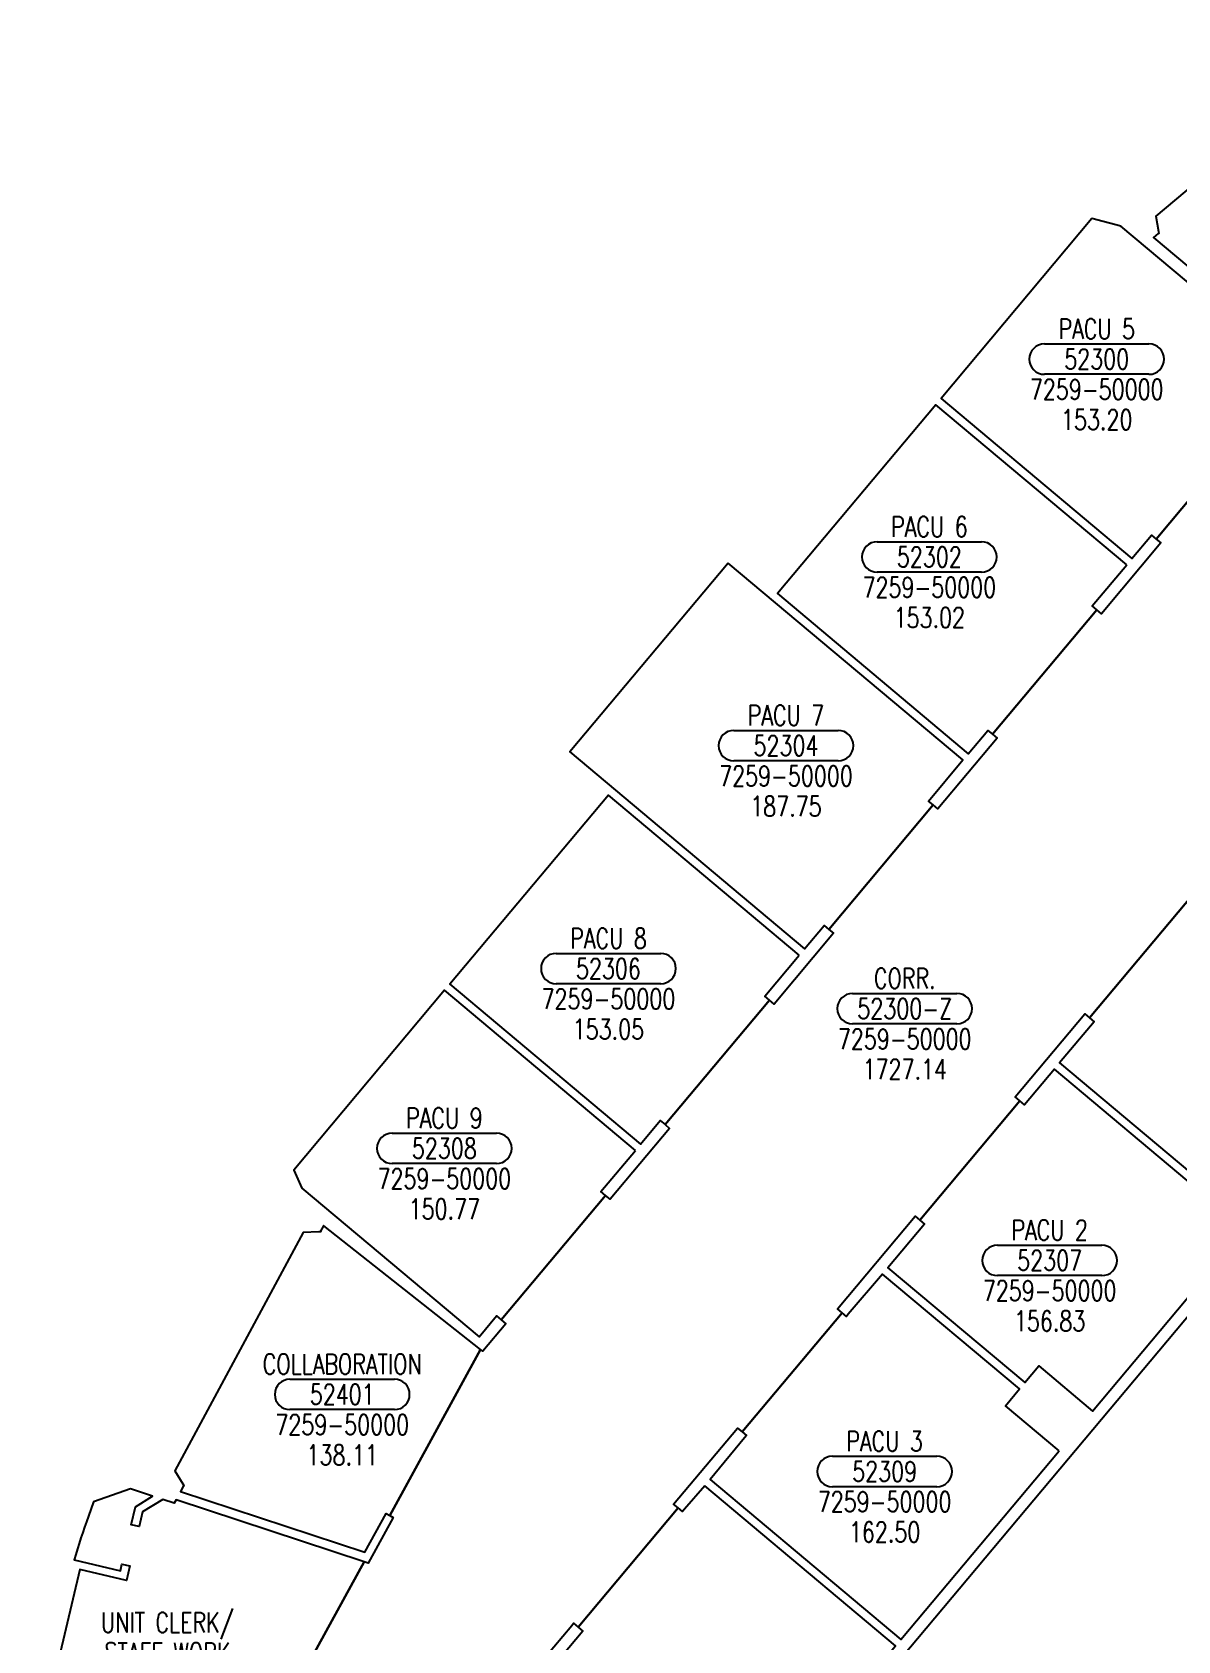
# Model space of a CAD drawing. Extents: x -1769 to 1590, y 4912 to 7368.
# Drawn here: x -1766 to -1085, y 5741 to 6697 of the extents above; entities that cross this region are included whole.
import ezdxf
from ezdxf.enums import TextEntityAlignment as Align

# ---------------------------------------------------------------- set-up
doc = ezdxf.new("R2010")
doc.units = 0
doc.header["$LTSCALE"] = 48
doc.header["$MEASUREMENT"] = 0
doc.layers.get('0').update_dxf_attribs({"linetype": 'CONTINUOUS'})
for name, color, linetype in [('AREA', 3, 'CONTINUOUS'), ('AREA2', 1, 'CONTINUOUS'), ('COSTC', 6, 'CONTINUOUS'), ('PLINE2', 5, 'CONTINUOUS'), ('ROOMNA', 4, 'CONTINUOUS'), ('ROOMNO', 4, 'CONTINUOUS'), ('ROOMOV', 4, 'CONTINUOUS')]:
    doc.layers.add(name, color=color, linetype=linetype)
doc.styles.get("Standard").update_dxf_attribs({"font": 'simplex.shx', "width": 0.75, "height": 12})

# ---------------------------------------------------------------- blocks, each defined once
blk = doc.blocks.new('ROOM')
at = {"layer": 'ROOMOV'}
for p, q in [((-31.04, 9.04), (31.04, 9.04)), ((31.04, -9.04), (-31.04, -9.04))]:
    blk.add_line(p, q, dxfattribs=at)
for centre, start, end in [((-31.04, 0), 90, 270), ((31.04, 0), 270, 90)]:
    blk.add_arc(centre, 9.04, start, end, dxfattribs=at)
at = {"width": 0.75, "flags": 1}
for tag, p in [('FLFIN', (-60, -36)), ('ICRA', (60, -36)), ('FLTYPE', (-60, -48)), ('USER1', (60, -48)), ('FLCOND', (-60, -60)), ('USER2', (60, -60)), ('WLFIN', (-60, -72)), ('SITE', (-24, -72)), ('UCODE', (24, -72)), ('USER3', (60, -72)), ('WLTYPE', (-60, -84)), ('BLDG', (-24, -84)), ('UDESC', (24, -84)), ('USER4', (60, -84)), ('WLCOND', (-60, -96)), ('FLR', (-24, -96)), ('FCODE', (24, -96)), ('USER5', (60, -96)), ('CLFIN', (-60, -108)), ('COSTCD', (-24, -108)), ('FDESC', (24, -108)), ('USER6', (60, -108)), ('CLTYPE', (-60, -120)), ('DEPTD', (-24, -120)), ('DIVISION', (24, -120)), ('USER7', (60, -120)), ('CLCOND', (-60, -132)), ('RDES', (-24, -132)), ('CONTACT', (24, -132)), ('USER8', (60, -132)), ('CLHT', (-60, -144)), ('CHDATE', (-24, -144)), ('OCCUP', (24, -144)), ('BLOCK', (60, -144)), ('BASE', (-60, -156)), ('CBACK', (-24, -156)), ('PRCONTACT', (24, -156)), ('BLOCK2', (60, -156))]:
    blk.add_attdef(tag, text='', height=6, dxfattribs=at).set_placement(p, align=Align.MIDDLE_CENTER)
at = {"layer": 'AREA', "width": 0.75}
blk.add_attdef('AREA', text='', height=12, dxfattribs=at).set_placement((0, -36), align=Align.MIDDLE_CENTER)
at = {"layer": 'AREA2', "width": 0.75}
blk.add_attdef('AREA2', text='', height=12, dxfattribs=at).set_placement((0, -36), align=Align.MIDDLE_CENTER)
at = {"layer": 'COSTC', "width": 0.75}
blk.add_attdef('COSTC', text='', height=12, dxfattribs=at).set_placement((0, -18), align=Align.MIDDLE_CENTER)
at = {"layer": 'ROOMNA', "width": 0.75}
for tag, p in [('RMNAA', (0, 54)), ('RMNAB', (0, 36)), ('RMNAC', (0, 18))]:
    blk.add_attdef(tag, text='', height=12, dxfattribs=at).set_placement(p, align=Align.MIDDLE_CENTER)
at = {"layer": 'ROOMNO', "width": 0.75}
blk.add_attdef('RMNU', text='', height=12, dxfattribs=at).set_placement((0, 0), align=Align.MIDDLE_CENTER)

msp = doc.modelspace()

# ---------------------------------------------------------------- linework, layer by layer
at = {"layer": 'PLINE2', "color": 6}
for points in [[(-896.68, 6594.41), (-955.43, 6696.16), (-955.58, 6696.34), (-958.35, 6694.01), (-958.3, 6693.94), (-958.58, 6693.7), (-959.52, 6694.04), (-968.22, 6697.21), (-1098.58, 6587.82), (-1096.98, 6578.73), (-1096.76, 6577.48), (-1096.9, 6577.64), (-1097.09, 6577.48), (-1097.15, 6577.55), (-1099.92, 6575.22), (-1099.77, 6575.04), (-1011.66, 6501.11), (-973.57, 6533.08), (-972, 6531.21)], [(-1018.19, 6497.12), (-1119.35, 6582.01), (-1136.48, 6586.4), (-1226.14, 6479.54), (-1112.73, 6384.46), (-1101.08, 6398.34), (-1098.3, 6396.01), (-1036.27, 6469.93), (-1039.05, 6472.26)], [(-1115.86, 6380.72), (-1229.27, 6475.8), (-1323.43, 6363.59), (-1210.06, 6268.46), (-1198.42, 6282.33), (-1195.64, 6280), (-1133.61, 6353.93), (-1136.39, 6356.26)], [(-1352.69, 6381.77), (-1446.89, 6269.51), (-1307.39, 6152.46), (-1295.71, 6166.38), (-1292.94, 6164.05), (-1230.91, 6237.97), (-1233.68, 6240.3), (-1213.19, 6264.72)], [(-1310.53, 6148.73), (-1423.9, 6243.86), (-1518.1, 6131.6), (-1404.72, 6036.47), (-1393.02, 6050.41), (-1390.24, 6048.08), (-1328.21, 6122.01), (-1330.99, 6124.34)], [(-929.4, 6105.5), (-933.2, 6112.09), (-1050.3, 6210.34), (-1073.2, 6183.05), (-1075.97, 6185.38), (-1138, 6111.46), (-1135.22, 6109.13), (-1155.71, 6084.71), (-1033.15, 5981.86)], [(-1407.86, 6032.73), (-1521.23, 6127.86), (-1610.85, 6021.07), (-1605.98, 6010.32), (-1500.75, 5922.03), (-1490.38, 5934.39), (-1487.6, 5932.06), (-1425.57, 6005.98), (-1428.35, 6008.31)], [(-1045.47, 5985.84), (-1158.85, 6080.98), (-1176.6, 6059.81), (-1179.38, 6062.14), (-1238.84, 5991.29), (-1236.06, 5988.96), (-1257.84, 5963), (-1176.47, 5894.73), (-1168.11, 5904.69), (-1136.11, 5877.83)], [(-1499.9, 5914.35), (-1593, 5987.85), (-1593.17, 5987.94), (-1594.88, 5984.75), (-1594.81, 5984.71), (-1594.98, 5984.38), (-1595.98, 5984.34), (-1605.28, 5983.98), (-1681.48, 5842.4), (-1676.71, 5834.54), (-1676.14, 5833.59), (-1676.32, 5833.26), (-1676.39, 5833.31), (-1678.11, 5830.11), (-1568.61, 5793.92), (-1556, 5816.95), (-1553.86, 5815.78)], [(-1155.95, 5854.18), (-1187.96, 5881.03), (-1179.6, 5890.99), (-1260.97, 5959.27), (-1281.3, 5935.43), (-1282.42, 5934.09), (-1285.01, 5936.26), (-1344.47, 5865.4), (-1341.88, 5863.23), (-1343.01, 5861.89), (-1363.46, 5837.12), (-1250.09, 5741.99)], [(-1366.6, 5833.39), (-1378.63, 5819.44), (-1379.76, 5818.1), (-1382.34, 5820.27), (-1441.8, 5749.41), (-1439.02, 5747.08), (-1460.8, 5721.13), (-1362.07, 5638.29), (-1347.42, 5626), (-1253.23, 5738.26)]]:
    msp.add_lwpolyline(points, close=True, dxfattribs=at)
for points in [[(-1036.27, 6469.93), (-1098.3, 6396.01), (-1095.52, 6393.68), (-1130.83, 6351.6), (-1133.61, 6353.93), (-1195.64, 6280), (-1192.86, 6277.67), (-1228.13, 6235.64), (-1230.91, 6237.97), (-1292.94, 6164.05), (-1290.16, 6161.72), (-1325.44, 6119.68), (-1328.21, 6122.01), (-1390.24, 6048.08), (-1387.47, 6045.75), (-1422.79, 6003.65), (-1425.57, 6005.98), (-1487.6, 5932.06), (-1484.82, 5929.73), (-1498.59, 5913.32), (-1499.9, 5914.35), (-1553.86, 5815.78), (-1551.72, 5814.61), (-1566.59, 5787.46), (-1568.94, 5788.23), (-1604.01, 5724.17)], [(-1472.3, 5718.7), (-1445.7, 5750.4), (-1444.58, 5751.74), (-1441.8, 5749.41), (-1382.34, 5820.27), (-1385.12, 5822.6), (-1347.24, 5867.73), (-1344.47, 5865.4), (-1285.01, 5936.26), (-1287.79, 5938.59), (-1241.62, 5993.62), (-1238.84, 5991.29), (-1179.38, 6062.14), (-1182.16, 6064.47), (-1140.78, 6113.79), (-1138, 6111.46), (-1075.97, 6185.38)]]:
    msp.add_lwpolyline(points, dxfattribs=at)
msp.add_lwpolyline([(-1076.85, 5464.13, -0.164728), (-912.37, 5743.41), (-993.19, 5883.4), (-981.06, 5890.4), (-986.25, 5899.39), (-974.19, 5906.35), (-971.91, 5907.67), (-996.54, 5950.32), (-998.81, 5949.01), (-1010.88, 5942.04), (-1031.31, 5977.44), (-1059.9, 5943.37), (-1066.8, 5949.15), (-1323.75, 5642.93)], format="xyb", dxfattribs=at)
msp.add_lwpolyline([(-1568.94, 5788.23), (-1680.68, 5825.17), (-1681.85, 5823), (-1688.73, 5825.27), (-1700.67, 5817.9), (-1702.73, 5809.16), (-1707.47, 5810.27), (-1704.96, 5820.99), (-1694.77, 5827.27), (-1707.98, 5831.64), (-1729.87, 5823.93), (-1732.91, 5815.29), (-1732.91, 5815.29, 0.010018), (-1741.47, 5789.44), (-1713.91, 5782.92), (-1712.97, 5786.91), (-1708.22, 5785.79), (-1710.28, 5777.05), (-1737.94, 5783.6), (-1766.33, 5663.68), (-1611.45, 5627.01), (-1604.01, 5724.17)], format="xyb", close=True, dxfattribs=at)

# ---------------------------------------------------------------- block references
at = {"layer": 'ROOMNO'}
ref = msp.add_blockref('ROOM', (-1133.66, 6502.93), dxfattribs=at)
ref.add_attrib('RMNU', '52300', dxfattribs={"height": 12, "width": 0.75}).set_placement((-1133.66, 6502.93), align=Align.MIDDLE_CENTER)
ref.add_attrib('RMNAC', 'PACU 5', dxfattribs={"layer": 'ROOMNA', "height": 12, "width": 0.75}).set_placement((-1133.66, 6520.93), align=Align.MIDDLE_CENTER)
ref.add_attrib('COSTC', '7259-50000', dxfattribs={"layer": 'COSTC', "height": 12, "width": 0.75}).set_placement((-1133.66, 6484.93), align=Align.MIDDLE_CENTER)
ref.add_attrib('AREA2', '153.20', dxfattribs={"layer": 'AREA2', "height": 12, "width": 0.75}).set_placement((-1133.66, 6466.93), align=Align.MIDDLE_CENTER)
ref = msp.add_blockref('ROOM', (-1233.15, 6385.36), dxfattribs=at)
ref.add_attrib('RMNU', '52302', dxfattribs={"height": 12, "width": 0.75}).set_placement((-1233.15, 6385.36), align=Align.MIDDLE_CENTER)
ref.add_attrib('RMNAC', 'PACU 6', dxfattribs={"layer": 'ROOMNA', "height": 12, "width": 0.75}).set_placement((-1233.15, 6403.36), align=Align.MIDDLE_CENTER)
ref.add_attrib('COSTC', '7259-50000', dxfattribs={"layer": 'COSTC', "height": 12, "width": 0.75}).set_placement((-1233.15, 6367.36), align=Align.MIDDLE_CENTER)
ref.add_attrib('AREA2', '153.02', dxfattribs={"layer": 'AREA2', "height": 12, "width": 0.75}).set_placement((-1233.15, 6349.36), align=Align.MIDDLE_CENTER)
ref = msp.add_blockref('ROOM', (-1318.35, 6273.25), dxfattribs=at)
ref.add_attrib('RMNU', '52304', dxfattribs={"height": 12, "width": 0.75}).set_placement((-1318.35, 6273.25), align=Align.MIDDLE_CENTER)
ref.add_attrib('RMNAC', 'PACU 7', dxfattribs={"layer": 'ROOMNA', "height": 12, "width": 0.75}).set_placement((-1318.35, 6291.25), align=Align.MIDDLE_CENTER)
ref.add_attrib('COSTC', '7259-50000', dxfattribs={"layer": 'COSTC', "height": 12, "width": 0.75}).set_placement((-1318.35, 6255.25), align=Align.MIDDLE_CENTER)
ref.add_attrib('AREA2', '187.75', dxfattribs={"layer": 'AREA2', "height": 12, "width": 0.75}).set_placement((-1318.35, 6237.25), align=Align.MIDDLE_CENTER)
ref = msp.add_blockref('ROOM', (-1423.85, 6140.76), dxfattribs=at)
ref.add_attrib('RMNU', '52306', dxfattribs={"height": 12, "width": 0.75}).set_placement((-1423.85, 6140.76), align=Align.MIDDLE_CENTER)
ref.add_attrib('RMNAC', 'PACU 8', dxfattribs={"layer": 'ROOMNA', "height": 12, "width": 0.75}).set_placement((-1423.85, 6158.76), align=Align.MIDDLE_CENTER)
ref.add_attrib('COSTC', '7259-50000', dxfattribs={"layer": 'COSTC', "height": 12, "width": 0.75}).set_placement((-1423.85, 6122.76), align=Align.MIDDLE_CENTER)
ref.add_attrib('AREA2', '153.05', dxfattribs={"layer": 'AREA2', "height": 12, "width": 0.75}).set_placement((-1423.85, 6104.76), align=Align.MIDDLE_CENTER)
ref = msp.add_blockref('ROOM', (-1247.76, 6116.96), dxfattribs=at)
ref.add_attrib('RMNU', '52300-Z', dxfattribs={"height": 12, "width": 0.75}).set_placement((-1247.76, 6116.96), align=Align.MIDDLE_CENTER)
ref.add_attrib('RMNAC', 'CORR.', dxfattribs={"layer": 'ROOMNA', "height": 12, "width": 0.75}).set_placement((-1247.76, 6134.96), align=Align.MIDDLE_CENTER)
ref.add_attrib('COSTC', '7259-50000', dxfattribs={"layer": 'COSTC', "height": 12, "width": 0.75}).set_placement((-1247.76, 6098.96), align=Align.MIDDLE_CENTER)
ref.add_attrib('AREA2', '1727.14', dxfattribs={"layer": 'AREA2', "height": 12, "width": 0.75}).set_placement((-1247.76, 6080.96), align=Align.MIDDLE_CENTER)
ref = msp.add_blockref('ROOM', (-1521.38, 6033.93), dxfattribs=at)
ref.add_attrib('RMNU', '52308', dxfattribs={"height": 12, "width": 0.75}).set_placement((-1521.38, 6033.93), align=Align.MIDDLE_CENTER)
ref.add_attrib('RMNAC', 'PACU 9', dxfattribs={"layer": 'ROOMNA', "height": 12, "width": 0.75}).set_placement((-1521.38, 6051.93), align=Align.MIDDLE_CENTER)
ref.add_attrib('COSTC', '7259-50000', dxfattribs={"layer": 'COSTC', "height": 12, "width": 0.75}).set_placement((-1521.38, 6015.93), align=Align.MIDDLE_CENTER)
ref.add_attrib('AREA2', '150.77', dxfattribs={"layer": 'AREA2', "height": 12, "width": 0.75}).set_placement((-1521.38, 5997.93), align=Align.MIDDLE_CENTER)
ref = msp.add_blockref('ROOM', (-1161.65, 5967.34), dxfattribs=at)
ref.add_attrib('RMNU', '52307', dxfattribs={"height": 12, "width": 0.75}).set_placement((-1161.65, 5967.34), align=Align.MIDDLE_CENTER)
ref.add_attrib('RMNAC', 'PACU 2', dxfattribs={"layer": 'ROOMNA', "height": 12, "width": 0.75}).set_placement((-1161.65, 5985.34), align=Align.MIDDLE_CENTER)
ref.add_attrib('COSTC', '7259-50000', dxfattribs={"layer": 'COSTC', "height": 12, "width": 0.75}).set_placement((-1161.65, 5949.34), align=Align.MIDDLE_CENTER)
ref.add_attrib('AREA2', '156.83', dxfattribs={"layer": 'AREA2', "height": 12, "width": 0.75}).set_placement((-1161.65, 5931.34), align=Align.MIDDLE_CENTER)
ref = msp.add_blockref('ROOM', (-1582.07, 5887.72), dxfattribs=at)
ref.add_attrib('RMNU', '52401', dxfattribs={"height": 12, "width": 0.75}).set_placement((-1582.07, 5887.72), align=Align.MIDDLE_CENTER)
ref.add_attrib('RMNAC', 'COLLABORATION', dxfattribs={"layer": 'ROOMNA', "height": 12, "width": 0.75}).set_placement((-1582.07, 5905.72), align=Align.MIDDLE_CENTER)
ref.add_attrib('COSTC', '7259-50000', dxfattribs={"layer": 'COSTC', "height": 12, "width": 0.75}).set_placement((-1582.07, 5869.72), align=Align.MIDDLE_CENTER)
ref.add_attrib('AREA2', '138.11', dxfattribs={"layer": 'AREA2', "height": 12, "width": 0.75}).set_placement((-1582.07, 5851.72), align=Align.MIDDLE_CENTER)
ref = msp.add_blockref('ROOM', (-1259.73, 5841.93), dxfattribs=at)
ref.add_attrib('RMNU', '52309', dxfattribs={"height": 12, "width": 0.75}).set_placement((-1259.73, 5841.93), align=Align.MIDDLE_CENTER)
ref.add_attrib('RMNAC', 'PACU 3', dxfattribs={"layer": 'ROOMNA', "height": 12, "width": 0.75}).set_placement((-1259.73, 5859.93), align=Align.MIDDLE_CENTER)
ref.add_attrib('COSTC', '7259-50000', dxfattribs={"layer": 'COSTC', "height": 12, "width": 0.75}).set_placement((-1259.73, 5823.93), align=Align.MIDDLE_CENTER)
ref.add_attrib('AREA2', '162.50', dxfattribs={"layer": 'AREA2', "height": 12, "width": 0.75}).set_placement((-1259.73, 5805.93), align=Align.MIDDLE_CENTER)
ref = msp.add_blockref('ROOM', (-1685.95, 5716.19), dxfattribs=at)
ref.add_attrib('RMNU', '52403', dxfattribs={"height": 12, "width": 0.75}).set_placement((-1685.95, 5716.19), align=Align.MIDDLE_CENTER)
ref.add_attrib('RMNAB', 'UNIT CLERK/', dxfattribs={"layer": 'ROOMNA', "height": 12, "width": 0.75}).set_placement((-1685.95, 5752.19), align=Align.MIDDLE_CENTER)
ref.add_attrib('RMNAC', 'STAFF WORK', dxfattribs={"layer": 'ROOMNA', "height": 12, "width": 0.75}).set_placement((-1685.95, 5734.19), align=Align.MIDDLE_CENTER)
ref.add_attrib('COSTC', '7259-50000', dxfattribs={"layer": 'COSTC', "height": 12, "width": 0.75}).set_placement((-1685.95, 5698.19), align=Align.MIDDLE_CENTER)
ref.add_attrib('AREA2', '181.90', dxfattribs={"layer": 'AREA2', "height": 12, "width": 0.75}).set_placement((-1685.95, 5680.19), align=Align.MIDDLE_CENTER)

doc.saveas('drawing.dxf')
